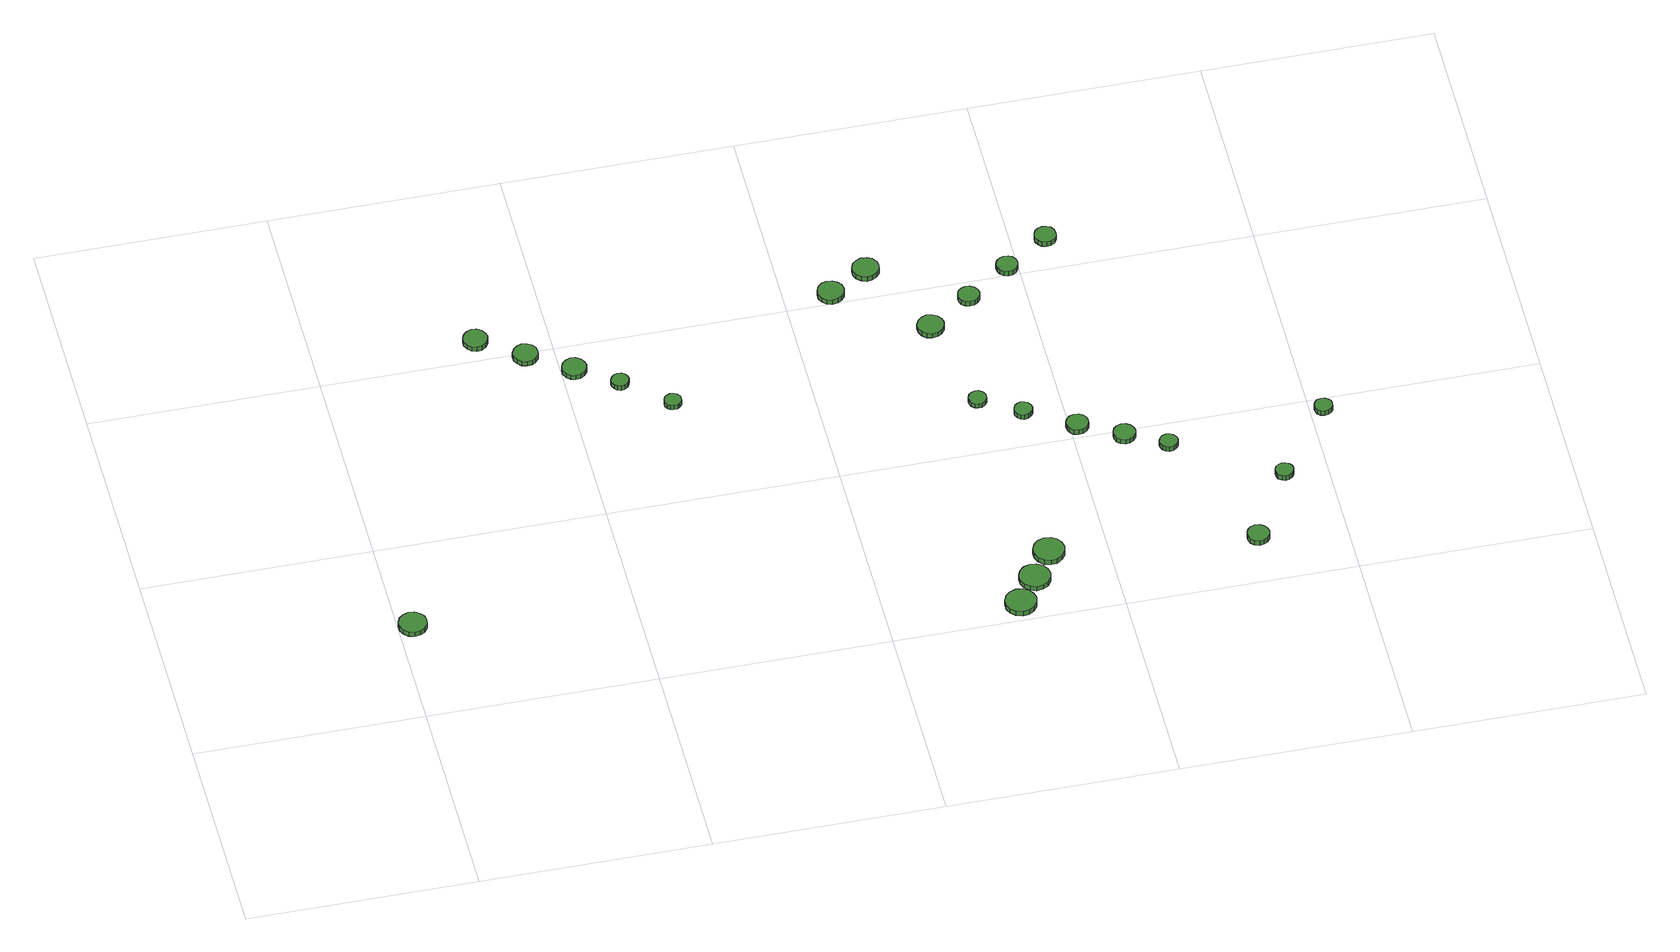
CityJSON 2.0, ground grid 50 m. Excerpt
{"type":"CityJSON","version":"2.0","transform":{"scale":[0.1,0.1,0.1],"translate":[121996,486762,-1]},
"CityObjects":{
"tree1":{"type":"SolitaryVegetationObject","attributes":{"function":"something"},"geometry":[{"type":"MultiSurface","lod":"1","boundaries":[[[0,1,2,3,4,5,6,7,8,9,10,11,12,13,14]],[[15,16,17,18,19,20,21,22,23,24,25,26,27,28,29]],[[0,29,28,1]],[[1,28,27,2]],[[2,27,26,3]],[[3,26,25,4]],[[4,25,24,5]],[[5,24,23,6]],[[6,23,22,7]],[[7,22,21,8]],[[8,21,20,9]],[[9,20,19,10]],[[10,19,18,11]],[[11,18,17,12]],[[12,17,16,13]],[[13,16,15,14]],[[14,15,29,0]]]}]},
"tree2":{"type":"SolitaryVegetationObject","attributes":{"function":"something"},"geometry":[{"type":"MultiSurface","lod":"1","boundaries":[[[30,31,32,33,34,35,36,37,38,39,40,41,42,43,44]],[[45,46,47,48,49,50,51,52,53,54,55,56,57,58,59]],[[30,59,58,31]],[[31,58,57,32]],[[32,57,56,33]],[[33,56,55,34]],[[34,55,54,35]],[[35,54,53,36]],[[36,53,52,37]],[[37,52,51,38]],[[38,51,50,39]],[[39,50,49,40]],[[40,49,48,41]],[[41,48,47,42]],[[42,47,46,43]],[[43,46,45,44]],[[44,45,59,30]]]}]},
"tree3":{"type":"SolitaryVegetationObject","attributes":{"function":"something"},"geometry":[{"type":"MultiSurface","lod":"1","boundaries":[[[60,61,62,63,64,65,66,67,68,69,70,71,72,73,74]],[[75,76,77,78,79,80,81,82,83,84,85,86,87,88,89]],[[60,89,88,61]],[[61,88,87,62]],[[62,87,86,63]],[[63,86,85,64]],[[64,85,84,65]],[[65,84,83,66]],[[66,83,82,67]],[[67,82,81,68]],[[68,81,80,69]],[[69,80,79,70]],[[70,79,78,71]],[[71,78,77,72]],[[72,77,76,73]],[[73,76,75,74]],[[74,75,89,60]]]}]},
"tree4":{"type":"SolitaryVegetationObject","attributes":{"function":"something"},"geometry":[{"type":"MultiSurface","lod":"1","boundaries":[[[90,91,92,93,94,95,96,97,98,99,100,101,102,103,104]],[[105,106,107,108,109,110,111,112,113,114,115,116,117,118,119]],[[90,119,118,91]],[[91,118,117,92]],[[92,117,116,93]],[[93,116,115,94]],[[94,115,114,95]],[[95,114,113,96]],[[96,113,112,97]],[[97,112,111,98]],[[98,111,110,99]],[[99,110,109,100]],[[100,109,108,101]],[[101,108,107,102]],[[102,107,106,103]],[[103,106,105,104]],[[104,105,119,90]]]}]},
"tree5":{"type":"SolitaryVegetationObject","attributes":{"function":"something"},"geometry":[{"type":"MultiSurface","lod":"1","boundaries":[[[120,121,122,123,124,125,126,127,128,129,130,131,132,133,134]],[[135,136,137,138,139,140,141,142,143,144,145,146,147,148,149]],[[120,149,148,121]],[[121,148,147,122]],[[122,147,146,123]],[[123,146,145,124]],[[124,145,144,125]],[[125,144,143,126]],[[126,143,142,127]],[[127,142,141,128]],[[128,141,140,129]],[[129,140,139,130]],[[130,139,138,131]],[[131,138,137,132]],[[132,137,136,133]],[[133,136,135,134]],[[134,135,149,120]]]}]},
"tree6":{"type":"SolitaryVegetationObject","attributes":{"function":"something"},"geometry":[{"type":"MultiSurface","lod":"1","boundaries":[[[150,151,152,153,154,155,156,157,158,159,160,161,162,163,164]],[[165,166,167,168,169,170,171,172,173,174,175,176,177,178,179]],[[150,179,178,151]],[[151,178,177,152]],[[152,177,176,153]],[[153,176,175,154]],[[154,175,174,155]],[[155,174,173,156]],[[156,173,172,157]],[[157,172,171,158]],[[158,171,170,159]],[[159,170,169,160]],[[160,169,168,161]],[[161,168,167,162]],[[162,167,166,163]],[[163,166,165,164]],[[164,165,179,150]]]}]},
"tree7":{"type":"SolitaryVegetationObject","attributes":{"function":"something"},"geometry":[{"type":"MultiSurface","lod":"1","boundaries":[[[180,181,182,183,184,185,186,187,188,189,190,191,192,193,194]],[[195,196,197,198,199,200,201,202,203,204,205,206,207,208,209]],[[180,209,208,181]],[[181,208,207,182]],[[182,207,206,183]],[[183,206,205,184]],[[184,205,204,185]],[[185,204,203,186]],[[186,203,202,187]],[[187,202,201,188]],[[188,201,200,189]],[[189,200,199,190]],[[190,199,198,191]],[[191,198,197,192]],[[192,197,196,193]],[[193,196,195,194]],[[194,195,209,180]]]}]},
"tree8":{"type":"SolitaryVegetationObject","attributes":{"function":"something"},"geometry":[{"type":"MultiSurface","lod":"1","boundaries":[[[210,211,212,213,214,215,216,217,218,219,220,221,222,223,224]],[[225,226,227,228,229,230,231,232,233,234,235,236,237,238,239]],[[210,239,238,211]],[[211,238,237,212]],[[212,237,236,213]],[[213,236,235,214]],[[214,235,234,215]],[[215,234,233,216]],[[216,233,232,217]],[[217,232,231,218]],[[218,231,230,219]],[[219,230,229,220]],[[220,229,228,221]],[[221,228,227,222]],[[222,227,226,223]],[[223,226,225,224]],[[224,225,239,210]]]}]},
"tree9":{"type":"SolitaryVegetationObject","attributes":{"function":"something"},"geometry":[{"type":"MultiSurface","lod":"1","boundaries":[[[240,241,242,243,244,245,246,247,248,249,250,251,252,253,254]],[[255,256,257,258,259,260,261,262,263,264,265,266,267,268,269]],[[240,269,268,241]],[[241,268,267,242]],[[242,267,266,243]],[[243,266,265,244]],[[244,265,264,245]],[[245,264,263,246]],[[246,263,262,247]],[[247,262,261,248]],[[248,261,260,249]],[[249,260,259,250]],[[250,259,258,251]],[[251,258,257,252]],[[252,257,256,253]],[[253,256,255,254]],[[254,255,269,240]]]}]},
"tree10":{"type":"SolitaryVegetationObject","attributes":{"function":"something"},"geometry":[{"type":"MultiSurface","lod":"1","boundaries":[[[270,271,272,273,274,275,276,277,278,279,280,281,282,283,284]],[[285,286,287,288,289,290,291,292,293,294,295,296,297,298,299]],[[270,299,298,271]],[[271,298,297,272]],[[272,297,296,273]],[[273,296,295,274]],[[274,295,294,275]],[[275,294,293,276]],[[276,293,292,277]],[[277,292,291,278]],[[278,291,290,279]],[[279,290,289,280]],[[280,289,288,281]],[[281,288,287,282]],[[282,287,286,283]],[[283,286,285,284]],[[284,285,299,270]]]}]},
"tree11":{"type":"SolitaryVegetationObject","attributes":{"function":"something"},"geometry":[{"type":"MultiSurface","lod":"1","boundaries":[[[300,301,302,303,304,305,306,307,308,309,310,311,312,313,314]],[[315,316,317,318,319,320,321,322,323,324,325,326,327,328,329]],[[300,329,328,301]],[[301,328,327,302]],[[302,327,326,303]],[[303,326,325,304]],[[304,325,324,305]],[[305,324,323,306]],[[306,323,322,307]],[[307,322,321,308]],[[308,321,320,309]],[[309,320,319,310]],[[310,319,318,311]],[[311,318,317,312]],[[312,317,316,313]],[[313,316,315,314]],[[314,315,329,300]]]}]},
"tree12":{"type":"SolitaryVegetationObject","attributes":{"function":"something"},"geometry":[{"type":"MultiSurface","lod":"1","boundaries":[[[330,331,332,333,334,335,336,337,338,339,340,341,342,343,344]],[[345,346,347,348,349,350,351,352,353,354,355,356,357,358,359]],[[330,359,358,331]],[[331,358,357,332]],[[332,357,356,333]],[[333,356,355,334]],[[334,355,354,335]],[[335,354,353,336]],[[336,353,352,337]],[[337,352,351,338]],[[338,351,350,339]],[[339,350,349,340]],[[340,349,348,341]],[[341,348,347,342]],[[342,347,346,343]],[[343,346,345,344]],[[344,345,359,330]]]}]},
"tree13":{"type":"SolitaryVegetationObject","attributes":{"function":"something"},"geometry":[{"type":"MultiSurface","lod":"1","boundaries":[[[360,361,362,363,364,365,366,367,368,369,370,371,372,373,374]],[[375,376,377,378,379,380,381,382,383,384,385,386,387,388,389]],[[360,389,388,361]],[[361,388,387,362]],[[362,387,386,363]],[[363,386,385,364]],[[364,385,384,365]],[[365,384,383,366]],[[366,383,382,367]],[[367,382,381,368]],[[368,381,380,369]],[[369,380,379,370]],[[370,379,378,371]],[[371,378,377,372]],[[372,377,376,373]],[[373,376,375,374]],[[374,375,389,360]]]}]},
"tree14":{"type":"SolitaryVegetationObject","attributes":{"function":"something"},"geometry":[{"type":"MultiSurface","lod":"1","boundaries":[[[390,391,392,393,394,395,396,397,398,399,400,401,402,403,404]],[[405,406,407,408,409,410,411,412,413,414,415,416,417,418,419]],[[390,419,418,391]],[[391,418,417,392]],[[392,417,416,393]],[[393,416,415,394]],[[394,415,414,395]],[[395,414,413,396]],[[396,413,412,397]],[[397,412,411,398]],[[398,411,410,399]],[[399,410,409,400]],[[400,409,408,401]],[[401,408,407,402]],[[402,407,406,403]],[[403,406,405,404]],[[404,405,419,390]]]}]},
"tree15":{"type":"SolitaryVegetationObject","attributes":{"function":"something"},"geometry":[{"type":"MultiSurface","lod":"1","boundaries":[[[420,421,422,423,424,425,426,427,428,429,430,431,432,433,434]],[[435,436,437,438,439,440,441,442,443,444,445,446,447,448,449]],[[420,449,448,421]],[[421,448,447,422]],[[422,447,446,423]],[[423,446,445,424]],[[424,445,444,425]],[[425,444,443,426]],[[426,443,442,427]],[[427,442,441,428]],[[428,441,440,429]],[[429,440,439,430]],[[430,439,438,431]],[[431,438,437,432]],[[432,437,436,433]],[[433,436,435,434]],[[434,435,449,420]]]}]},
"tree16":{"type":"SolitaryVegetationObject","attributes":{"function":"something"},"geometry":[{"type":"MultiSurface","lod":"1","boundaries":[[[450,451,452,453,454,455,456,457,458,459,460,461,462,463,464]],[[465,466,467,468,469,470,471,472,473,474,475,476,477,478,479]],[[450,479,478,451]],[[451,478,477,452]],[[452,477,476,453]],[[453,476,475,454]],[[454,475,474,455]],[[455,474,473,456]],[[456,473,472,457]],[[457,472,471,458]],[[458,471,470,459]],[[459,470,469,460]],[[460,469,468,461]],[[461,468,467,462]],[[462,467,466,463]],[[463,466,465,464]],[[464,465,479,450]]]}]},
"tree17":{"type":"SolitaryVegetationObject","attributes":{"function":"something"},"geometry":[{"type":"MultiSurface","lod":"1","boundaries":[[[480,481,482,483,484,485,486,487,488,489,490,491,492,493,494]],[[495,496,497,498,499,500,501,502,503,504,505,506,507,508,509]],[[480,509,508,481]],[[481,508,507,482]],[[482,507,506,483]],[[483,506,505,484]],[[484,505,504,485]],[[485,504,503,486]],[[486,503,502,487]],[[487,502,501,488]],[[488,501,500,489]],[[489,500,499,490]],[[490,499,498,491]],[[491,498,497,492]],[[492,497,496,493]],[[493,496,495,494]],[[494,495,509,480]]]}]},
"tree18":{"type":"SolitaryVegetationObject","attributes":{"function":"something"},"geometry":[{"type":"MultiSurface","lod":"1","boundaries":[[[510,511,512,513,514,515,516,517,518,519,520,521,522,523,524]],[[525,526,527,528,529,530,531,532,533,534,535,536,537,538,539]],[[510,539,538,511]],[[511,538,537,512]],[[512,537,536,513]],[[513,536,535,514]],[[514,535,534,515]],[[515,534,533,516]],[[516,533,532,517]],[[517,532,531,518]],[[518,531,530,519]],[[519,530,529,520]],[[520,529,528,521]],[[521,528,527,522]],[[522,527,526,523]],[[523,526,525,524]],[[524,525,539,510]]]}]},
"tree19":{"type":"SolitaryVegetationObject","attributes":{"function":"something"},"geometry":[{"type":"MultiSurface","lod":"1","boundaries":[[[540,541,542,543,544,545,546,547,548,549,550,551,552,553,554]],[[555,556,557,558,559,560,561,562,563,564,565,566,567,568,569]],[[540,569,568,541]],[[541,568,567,542]],[[542,567,566,543]],[[543,566,565,544]],[[544,565,564,545]],[[545,564,563,546]],[[546,563,562,547]],[[547,562,561,548]],[[548,561,560,549]],[[549,560,559,550]],[[550,559,558,551]],[[551,558,557,552]],[[552,557,556,553]],[[553,556,555,554]],[[554,555,569,540]]]}]},
"tree20":{"type":"SolitaryVegetationObject","attributes":{"function":"something"},"geometry":[{"type":"MultiSurface","lod":"1","boundaries":[[[570,571,572,573,574,575,576,577,578,579,580,581,582,583,584]],[[585,586,587,588,589,590,591,592,593,594,595,596,597,598,599]],[[570,599,598,571]],[[571,598,597,572]],[[572,597,596,573]],[[573,596,595,574]],[[574,595,594,575]],[[575,594,593,576]],[[576,593,592,577]],[[577,592,591,578]],[[578,591,590,579]],[[579,590,589,580]],[[580,589,588,581]],[[581,588,587,582]],[[582,587,586,583]],[[583,586,585,584]],[[584,585,599,570]]]}]},
"tree21":{"type":"SolitaryVegetationObject","attributes":{"function":"something"},"geometry":[{"type":"MultiSurface","lod":"1","boundaries":[[[600,601,602,603,604,605,606,607,608,609,610,611,612,613,614]],[[615,616,617,618,619,620,621,622,623,624,625,626,627,628,629]],[[600,629,628,601]],[[601,628,627,602]],[[602,627,626,603]],[[603,626,625,604]],[[604,625,624,605]],[[605,624,623,606]],[[606,623,622,607]],[[607,622,621,608]],[[608,621,620,609]],[[609,620,619,610]],[[610,619,618,611]],[[611,618,617,612]],[[612,617,616,613]],[[613,616,615,614]],[[614,615,629,600]]]}]},
"tree22":{"type":"SolitaryVegetationObject","attributes":{"function":"something"},"geometry":[{"type":"MultiSurface","lod":"1","boundaries":[[[630,631,632,633,634,635,636,637,638,639,640,641,642,643,644]],[[645,646,647,648,649,650,651,652,653,654,655,656,657,658,659]],[[630,659,658,631]],[[631,658,657,632]],[[632,657,656,633]],[[633,656,655,634]],[[634,655,654,635]],[[635,654,653,636]],[[636,653,652,637]],[[637,652,651,638]],[[638,651,650,639]],[[639,650,649,640]],[[640,649,648,641]],[[641,648,647,642]],[[642,647,646,643]],[[643,646,645,644]],[[644,645,659,630]]]}]},
"tree23":{"type":"SolitaryVegetationObject","attributes":{"function":"something"},"geometry":[{"type":"MultiSurface","lod":"1","boundaries":[[[660,661,662,663,664,665,666,667,668,669,670,671,672,673,674]],[[675,676,677,678,679,680,681,682,683,684,685,686,687,688,689]],[[660,689,688,661]],[[661,688,687,662]],[[662,687,686,663]],[[663,686,685,664]],[[664,685,684,665]],[[665,684,683,666]],[[666,683,682,667]],[[667,682,681,668]],[[668,681,680,669]],[[669,680,679,670]],[[670,679,678,671]],[[671,678,677,672]],[[672,677,676,673]],[[673,676,675,674]],[[674,675,689,660]]]}]}
},
"vertices":[
[62,266,19],[60,278,19],[52,288,19],[41,295,19],[29,296,19],[17,292,19],[7,284,19],[2,272,19],[2,259,19],[7,248,19],[17,239,19],[29,235,19],[41,237,19],[52,243,19],[60,253,19],[60,253,7],[52,243,7],[41,237,7],[29,235,7],[17,239,7],[7,248,7],[2,259,7],[2,272,7],[7,284,7],[17,292,7],[29,296,7],[41,295,7],[52,288,7],[60,278,7],[62,266,7],
[369,1041,33],[366,1052,33],[360,1061,33],[350,1067,33],[339,1068,33],[329,1064,33],[321,1057,33],[316,1047,33],[316,1036,33],[321,1026,33],[329,1018,33],[339,1015,33],[350,1016,33],[360,1022,33],[366,1031,33],[366,1031,20],[360,1022,20],[350,1016,20],[339,1015,20],[329,1018,20],[321,1026,20],[316,1036,20],[316,1047,20],[321,1057,20],[329,1064,20],[339,1068,20],[350,1067,20],[360,1061,20],[366,1052,20],[369,1041,20],
[461,976,33],[459,987,33],[452,996,33],[443,1001,33],[432,1003,33],[421,999,33],[413,992,33],[408,982,33],[408,971,33],[413,961,33],[421,953,33],[432,950,33],[443,951,33],[452,956,33],[459,965,33],[459,965,20],[452,956,20],[443,951,20],[432,950,20],[421,953,20],[413,961,20],[408,971,20],[408,982,20],[413,992,20],[421,999,20],[432,1003,20],[443,1001,20],[452,996,20],[459,987,20],[461,976,20],
[552,914,32],[549,925,32],[543,934,32],[533,940,32],[522,941,32],[512,937,32],[504,930,32],[499,920,32],[499,909,32],[504,899,32],[512,891,32],[522,888,32],[533,889,32],[543,895,32],[549,904,32],[549,904,20],[543,895,20],[533,889,20],[522,888,20],[512,891,20],[504,899,20],[499,909,20],[499,920,20],[504,930,20],[512,937,20],[522,941,20],[533,940,20],[543,934,20],[549,925,20],[552,914,20],
[629,856,32],[627,864,32],[623,870,32],[616,874,32],[608,875,32],[600,872,32],[595,867,32],[591,860,32],[591,852,32],[595,845,32],[600,840,32],[608,837,32],[616,838,32],[623,842,32],[627,848,32],[627,848,19],[623,842,19],[616,838,19],[608,837,19],[600,840,19],[595,845,19],[591,852,19],[591,860,19],[595,867,19],[600,872,19],[608,875,19],[616,874,19],[623,870,19],[627,864,19],[629,856,19],
[722,773,33],[721,780,33],[716,787,33],[710,790,33],[702,791,33],[695,789,33],[689,784,33],[686,777,33],[686,769,33],[689,762,33],[695,757,33],[702,755,33],[710,755,33],[716,759,33],[721,765,33],[721,765,21],[716,759,21],[710,755,21],[702,755,21],[695,757,21],[689,762,21],[686,769,21],[686,777,21],[689,784,21],[695,789,21],[702,791,21],[710,790,21],[716,787,21],[721,780,21],[722,773,21],
[1316,37,30],[1313,51,30],[1305,62,30],[1293,69,30],[1279,71,30],[1265,66,30],[1255,57,30],[1249,44,30],[1249,30,30],[1255,17,30],[1265,8,30],[1279,3,30],[1293,5,30],[1305,12,30],[1313,23,30],[1313,23,17],[1305,12,17],[1293,5,17],[1279,3,17],[1265,8,17],[1255,17,17],[1249,30,17],[1249,44,17],[1255,57,17],[1265,66,17],[1279,71,17],[1293,69,17],[1305,62,17],[1313,51,17],[1316,37,17],
[1361,101,31],[1358,115,31],[1350,126,31],[1337,133,31],[1323,135,31],[1310,131,31],[1299,121,31],[1294,108,31],[1294,94,31],[1299,81,31],[1310,72,31],[1323,67,31],[1337,69,31],[1350,76,31],[1358,87,31],[1358,87,19],[1350,76,19],[1337,69,19],[1323,67,19],[1310,72,19],[1299,81,19],[1294,94,19],[1294,108,19],[1299,121,19],[1310,131,19],[1323,135,19],[1337,133,19],[1350,126,19],[1358,115,19],[1361,101,19],
[1126,1014,33],[1123,1026,33],[1116,1035,33],[1106,1041,33],[1094,1042,33],[1083,1039,33],[1074,1031,33],[1069,1020,33],[1069,1008,33],[1074,997,33],[1083,989,33],[1094,986,33],[1106,987,33],[1116,993,33],[1123,1002,33],[1123,1002,20],[1116,993,20],[1106,987,20],[1094,986,20],[1083,989,20],[1074,997,20],[1069,1008,20],[1069,1020,20],[1074,1031,20],[1083,1039,20],[1094,1042,20],[1106,1041,20],[1116,1035,20],[1123,1026,20],[1126,1014,20],
[1406,169,33],[1403,183,33],[1395,194,33],[1383,201,33],[1369,203,33],[1355,198,33],[1345,189,33],[1339,176,33],[1339,162,33],[1345,149,33],[1355,139,33],[1369,135,33],[1383,136,33],[1395,144,33],[1403,155,33],[1403,155,20],[1395,144,20],[1383,136,20],[1369,135,20],[1355,139,20],[1345,149,20],[1339,162,20],[1339,176,20],[1345,189,20],[1355,198,20],[1369,203,20],[1383,201,20],[1395,194,20],[1403,183,20],[1406,169,20],
[1212,1066,32],[1210,1077,32],[1203,1087,32],[1192,1093,32],[1180,1094,32],[1169,1090,32],[1160,1083,32],[1155,1072,32],[1155,1060,32],[1160,1049,32],[1169,1041,32],[1180,1037,32],[1192,1039,32],[1203,1045,32],[1210,1054,32],[1210,1054,19],[1203,1045,19],[1192,1039,19],[1180,1037,19],[1169,1041,19],[1160,1049,19],[1155,1060,19],[1155,1072,19],[1160,1083,19],[1169,1090,19],[1180,1094,19],[1192,1093,19],[1203,1087,19],[1210,1077,19],[1212,1066,19],
[1344,633,38],[1343,641,38],[1338,648,38],[1331,652,38],[1323,653,38],[1315,650,38],[1309,645,38],[1306,637,38],[1306,629,38],[1309,622,38],[1315,616,38],[1323,614,38],[1331,614,38],[1338,619,38],[1343,625,38],[1343,625,26],[1338,619,26],[1331,614,26],[1323,614,26],[1315,616,26],[1309,622,26],[1306,629,26],[1306,637,26],[1309,645,26],[1315,650,26],[1323,653,26],[1331,652,26],[1338,648,26],[1343,641,26],[1344,633,26],
[1307,868,35],[1304,880,35],[1297,889,35],[1287,895,35],[1275,897,35],[1264,893,35],[1255,885,35],[1250,874,35],[1250,862,35],[1255,851,35],[1264,843,35],[1275,840,35],[1287,841,35],[1297,847,35],[1304,857,35],[1304,857,23],[1297,847,23],[1287,841,23],[1275,840,23],[1264,843,23],[1255,851,23],[1250,862,23],[1250,874,23],[1255,885,23],[1264,893,23],[1275,897,23],[1287,895,23],[1297,889,23],[1304,880,23],[1307,868,23],
[1431,580,38],[1429,588,38],[1424,595,38],[1417,599,38],[1409,600,38],[1401,597,38],[1395,592,38],[1392,584,38],[1392,576,38],[1395,569,38],[1401,563,38],[1409,561,38],[1417,562,38],[1424,566,38],[1429,572,38],[1429,572,25],[1424,566,25],[1417,562,25],[1409,561,25],[1401,563,25],[1395,569,25],[1392,576,25],[1392,584,25],[1395,592,25],[1401,597,25],[1409,600,25],[1417,599,25],[1424,595,25],[1429,588,25],[1431,580,25],
[1399,939,34],[1397,948,34],[1391,956,34],[1383,961,34],[1373,962,34],[1364,959,34],[1356,952,34],[1353,944,34],[1353,934,34],[1356,925,34],[1364,919,34],[1373,916,34],[1383,917,34],[1391,921,34],[1397,929,34],[1397,929,21],[1391,921,21],[1383,917,21],[1373,916,21],[1364,919,21],[1356,925,21],[1353,934,21],[1353,944,21],[1356,952,21],[1364,959,21],[1373,962,21],[1383,961,21],[1391,956,21],[1397,948,21],[1399,939,21],
[1536,517,37],[1534,527,37],[1528,535,37],[1520,540,37],[1510,541,37],[1500,538,37],[1493,531,37],[1489,522,37],[1489,512,37],[1493,503,37],[1500,496,37],[1510,493,37],[1520,494,37],[1528,499,37],[1534,507,37],[1534,507,24],[1528,499,24],[1520,494,24],[1510,493,24],[1500,496,24],[1493,503,24],[1489,512,24],[1489,522,24],[1493,531,24],[1500,538,24],[1510,541,24],[1520,540,24],[1528,535,24],[1534,527,24],[1536,517,24],
[1626,469,35],[1624,479,35],[1618,487,35],[1610,492,35],[1600,493,35],[1590,490,35],[1583,483,35],[1579,474,35],[1579,464,35],[1583,455,35],[1590,448,35],[1600,445,35],[1610,446,35],[1618,451,35],[1624,459,35],[1624,459,23],[1618,451,23],[1610,446,23],[1600,445,23],[1590,448,23],[1583,455,23],[1579,464,23],[1579,474,23],[1583,483,23],[1590,490,23],[1600,493,23],[1610,492,23],[1618,487,23],[1624,479,23],[1626,469,23],
[1497,1009,33],[1495,1019,33],[1489,1027,33],[1481,1031,33],[1471,1032,33],[1462,1029,33],[1455,1023,33],[1451,1014,33],[1451,1004,33],[1455,996,33],[1462,989,33],[1471,986,33],[1481,987,33],[1489,992,33],[1495,1000,33],[1495,1000,20],[1489,992,20],[1481,987,20],[1471,986,20],[1462,989,20],[1455,996,20],[1451,1004,20],[1451,1014,20],[1455,1023,20],[1462,1029,20],[1471,1032,20],[1481,1031,20],[1489,1027,20],[1495,1019,20],[1497,1009,20],
[1707,424,35],[1705,432,35],[1700,438,35],[1693,442,35],[1685,443,35],[1677,441,35],[1671,435,35],[1668,428,35],[1668,420,35],[1671,412,35],[1677,407,35],[1685,404,35],[1693,405,35],[1700,409,35],[1705,416,35],[1705,416,22],[1700,409,22],[1693,405,22],[1685,404,22],[1677,407,22],[1671,412,22],[1668,420,22],[1668,428,22],[1671,435,22],[1677,441,22],[1685,443,22],[1693,442,22],[1700,438,22],[1705,432,22],[1707,424,22],
[1833,117,34],[1831,127,34],[1825,135,34],[1817,140,34],[1807,141,34],[1797,138,34],[1790,131,34],[1786,122,34],[1786,112,34],[1790,103,34],[1797,96,34],[1807,93,34],[1817,94,34],[1825,99,34],[1831,107,34],[1831,107,21],[1825,99,21],[1817,94,21],[1807,93,21],[1797,96,21],[1790,103,21],[1786,112,21],[1786,122,21],[1790,131,21],[1797,138,21],[1807,141,21],[1817,140,21],[1825,135,21],[1831,127,21],[1833,117,21],
[1594,1078,32],[1592,1087,32],[1587,1095,32],[1578,1100,32],[1569,1101,32],[1559,1098,32],[1552,1091,32],[1548,1082,32],[1548,1073,32],[1552,1064,32],[1559,1057,32],[1569,1054,32],[1578,1055,32],[1587,1060,32],[1592,1068,32],[1592,1068,19],[1587,1060,19],[1578,1055,19],[1569,1054,19],[1559,1057,19],[1552,1064,19],[1548,1073,19],[1548,1082,19],[1552,1091,19],[1559,1098,19],[1569,1101,19],[1578,1100,19],[1587,1095,19],[1592,1087,19],[1594,1078,19],
[1924,288,34],[1922,296,34],[1917,302,34],[1910,306,34],[1902,307,34],[1895,305,34],[1888,299,34],[1885,292,34],[1885,284,34],[1888,276,34],[1895,271,34],[1902,268,34],[1910,269,34],[1917,273,34],[1922,280,34],[1922,280,21],[1917,273,21],[1910,269,21],[1902,268,21],[1895,271,21],[1888,276,21],[1885,284,21],[1885,292,21],[1888,299,21],[1895,305,21],[1902,307,21],[1910,306,21],[1917,302,21],[1922,296,21],[1924,288,21],
[2045,457,33],[2044,465,33],[2039,471,33],[2032,475,33],[2024,476,33],[2016,474,33],[2010,468,33],[2007,461,33],[2007,453,33],[2010,446,33],[2016,440,33],[2024,438,33],[2032,439,33],[2039,443,33],[2044,449,33],[2044,449,20],[2039,443,20],[2032,439,20],[2024,438,20],[2016,440,20],[2010,446,20],[2007,453,20],[2007,461,20],[2010,468,20],[2016,474,20],[2024,476,20],[2032,475,20],[2039,471,20],[2044,465,20],[2045,457,20]
]}
